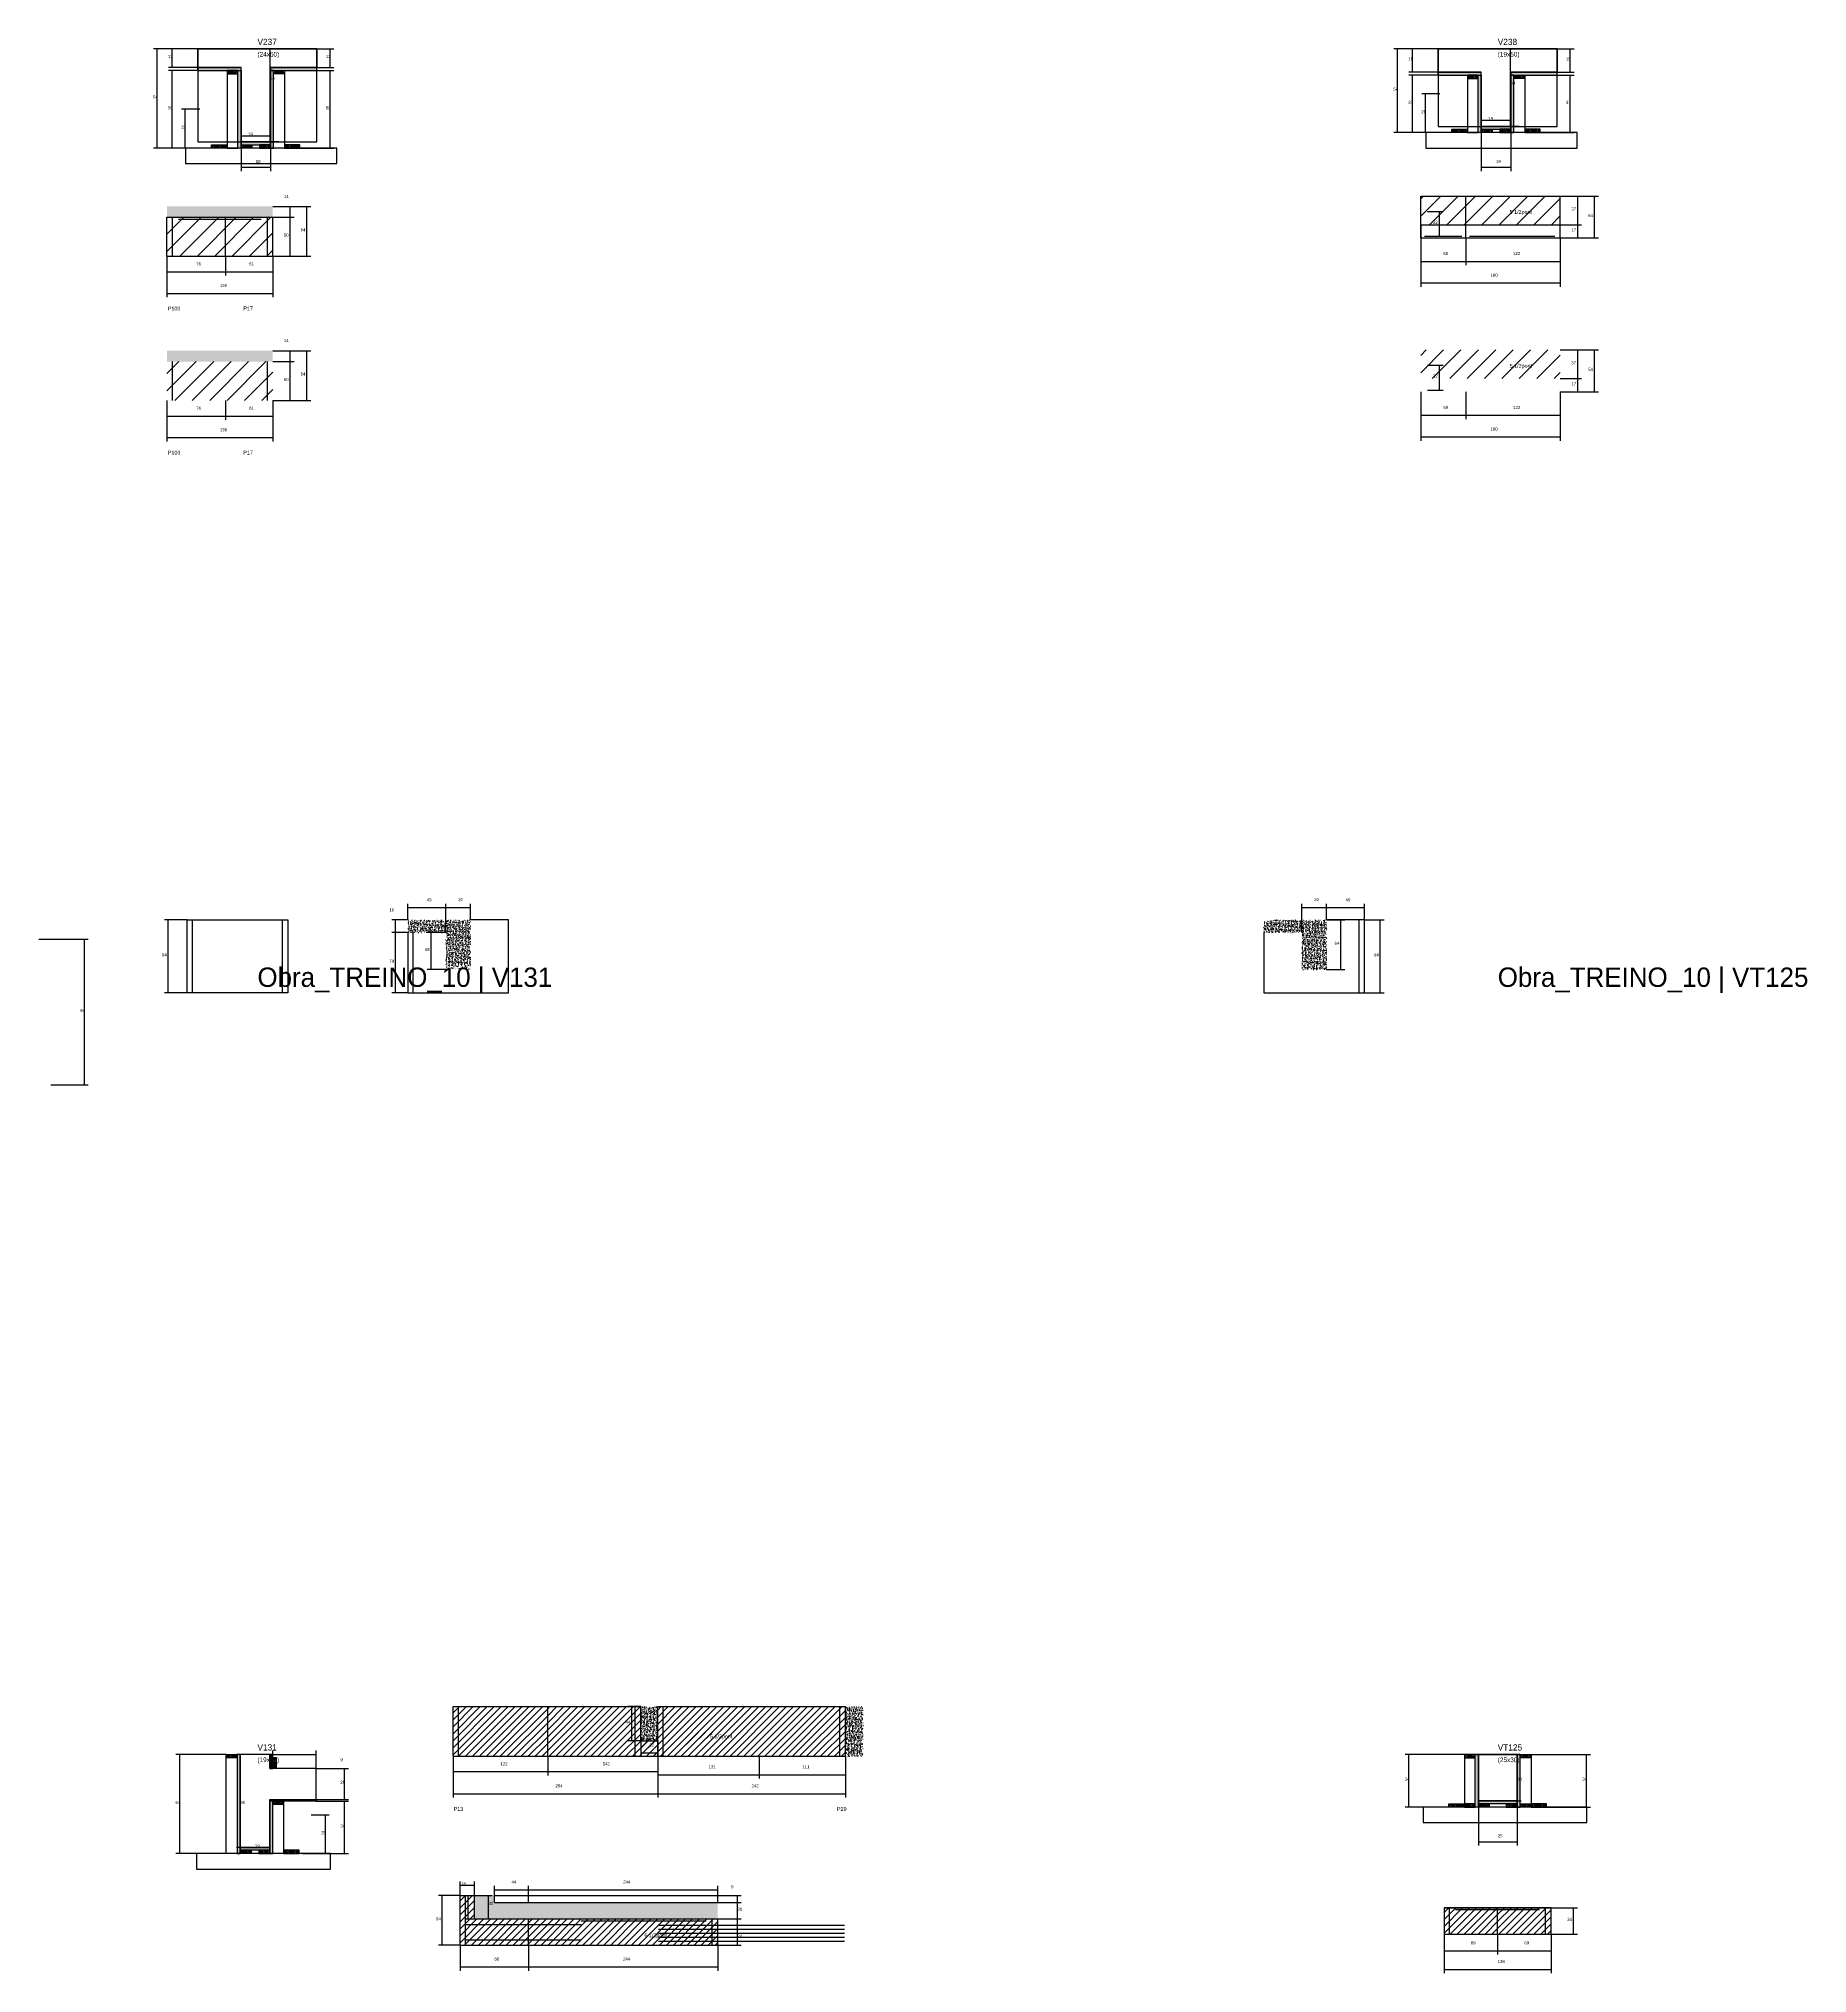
# Model space of a CAD drawing. Header units: metres. Extents: x -2848 to 22762, y -45195 to 1016.
# Drawn here: x 9318 to 11599, y -20082 to -17587 of the extents above; entities that cross this region are included whole.
import ezdxf

# ---------------------------------------------------------------- set-up
doc = ezdxf.new("R2010")
doc.units = ezdxf.units.M
for name, color, linetype in [('CONCRETO', 251, 'Continuous'), ('COTA', 4, 'Continuous'), ('Cota Seção (2x)', 4, 'Continuous'), ('Hachura', 253, 'Continuous'), ('LABEL_ID', 3, 'Continuous'), ('Madeira', 126, 'Continuous'), ('NOMENCLATURA', 7, 'Continuous'), ('Painéis', 200, 'Continuous'), ('REAPROVEITAMENTO', 251, 'Continuous'), ('SARR_2.2x7', 40, 'Continuous'), ('Texto Seção', 7, 'Continuous')]:
    doc.layers.add(name, color=color, linetype=linetype)

msp = doc.modelspace()

# ---------------------------------------------------------------- hatches: boundary and pattern name
at = {"layer": 'COTA'}
h = msp.add_hatch(dxfattribs=at)
h.set_pattern_fill('AR-CONC', scale=0.03)
h.paths.add_polyline_path([(9619.8, -17803.3), (9483.3, -17803.3), (9483.3, -17803.3), (9483.3, -17817.3), (9483.3, -17817.3), (9619.8, -17817.3), (9619.8, -17817.3), (9619.8, -17803.3)])
h = msp.add_hatch(dxfattribs=at)
h.set_pattern_fill('AR-CONC', scale=0.03)
h.paths.add_polyline_path([(9619.8, -17989.4), (9483.3, -17989.4), (9483.3, -17989.4), (9483.3, -18003.4), (9483.3, -18003.4), (9619.8, -18003.4), (9619.8, -18003.4), (9619.8, -17989.4)])
h = msp.add_hatch(dxfattribs=at)
h.set_pattern_fill('AR-CONC', scale=0.03)
h.paths.add_polyline_path([(9843, -18739.7), (9794, -18739.7), (9794, -18723.7), (9875, -18723.7), (9875, -18787.7), (9843, -18787.7)])
h = msp.add_hatch(dxfattribs=at)
h.set_pattern_fill('AR-CONC', scale=0.03)
h.paths.add_polyline_path([(10947.3, -18739.7), (10898.3, -18739.7), (10898.3, -18723.7), (10979.3, -18723.7), (10979.3, -18787.7), (10947.3, -18787.7)])
h = msp.add_hatch(dxfattribs=at)
h.set_pattern_fill('AR-CONC', scale=0.03)
h.paths.add_polyline_path([(10094.4, -19782.4), (10116.4, -19782.4), (10116.4, -19782.4), (10116.4, -19738.4), (10116.4, -19738.4), (10094.4, -19738.4), (10094.4, -19738.4), (10094.4, -19782.4)])
h = msp.add_hatch(dxfattribs=at)
h.set_pattern_fill('AR-CONC', scale=0.03)
h.paths.add_polyline_path([(10358.4, -19802.4), (10381.4, -19802.4), (10381.4, -19738.4), (10358.4, -19738.4)])
h = msp.add_hatch(dxfattribs=at)
h.set_pattern_fill('AR-CONC', scale=0.03)
h.paths.add_polyline_path([(10193.8, -20012.3), (10193.8, -19991.1), (10193.8, -19991.1), (9905.8, -19991.1), (9905.8, -19991.1), (9905.8, -19982.1), (9905.8, -19982.1), (9878.8, -19982.1), (9878.8, -19982.1), (9878.8, -20012.3), (9878.8, -20012.3), (9905.8, -20012.3), (9905.8, -20012.3), (10193.8, -20012.3)])
at = {"layer": 'Hachura'}
h = msp.add_hatch(color=8, dxfattribs=at)
h.dxf.hatch_style = 1
h.paths.add_polyline_path([(9578.8, -17628), (9578.8, -17624), (9578.8, -17624), (9523.2, -17624), (9523.2, -17624), (9523.2, -17628), (9523.2, -17628), (9578.8, -17628)])
h = msp.add_hatch(dxfattribs=at)
h.set_pattern_fill('ANSI31', scale=0.5)
h.paths.add_polyline_path([(9574.8, -17632.4), (9574.8, -17628), (9574.8, -17628), (9560.8, -17628), (9560.8, -17628), (9560.8, -17632.4), (9560.8, -17632.4), (9574.8, -17632.4)])
h = msp.add_hatch(color=8, dxfattribs=at)
h.dxf.hatch_style = 1
h.paths.add_polyline_path([(9574.8, -17628), (9578.8, -17628), (9578.8, -17628), (9578.8, -17728), (9578.8, -17728), (9574.8, -17728), (9574.8, -17728), (9574.8, -17628)])
h = msp.add_hatch(color=8, dxfattribs=at)
h.dxf.hatch_style = 1
h.paths.add_polyline_path([(9676.8, -17628), (9676.8, -17624), (9676.8, -17624), (9616.8, -17624), (9616.8, -17624), (9616.8, -17628), (9616.8, -17628), (9676.8, -17628)])
h = msp.add_hatch(color=8, dxfattribs=at)
h.dxf.hatch_style = 1
h.paths.add_polyline_path([(9620.8, -17628), (9616.8, -17628), (9616.8, -17628), (9616.8, -17728), (9616.8, -17728), (9620.8, -17728), (9620.8, -17728), (9620.8, -17628)])
h = msp.add_hatch(dxfattribs=at)
h.set_pattern_fill('ANSI31', scale=0.5)
h.paths.add_polyline_path([(9620.8, -17632.4), (9620.8, -17628), (9620.8, -17628), (9634.8, -17628), (9634.8, -17628), (9634.8, -17632.4), (9634.8, -17632.4), (9620.8, -17632.4)])
h = msp.add_hatch(color=8, dxfattribs=at)
h.dxf.hatch_style = 1
h.paths.add_polyline_path([(11178.8, -17634), (11178.8, -17630), (11178.8, -17630), (11123.2, -17630), (11123.2, -17630), (11123.2, -17634), (11123.2, -17634), (11178.8, -17634)])
h = msp.add_hatch(dxfattribs=at)
h.set_pattern_fill('ANSI31', scale=0.5)
h.paths.add_polyline_path([(11174.8, -17638.4), (11174.8, -17634), (11174.8, -17634), (11160.8, -17634), (11160.8, -17634), (11160.8, -17638.4), (11160.8, -17638.4), (11174.8, -17638.4)])
h = msp.add_hatch(color=8, dxfattribs=at)
h.dxf.hatch_style = 1
h.paths.add_polyline_path([(11174.8, -17634), (11178.8, -17634), (11178.8, -17634), (11178.8, -17708), (11178.8, -17708), (11174.8, -17708), (11174.8, -17708), (11174.8, -17634)])
h = msp.add_hatch(color=8, dxfattribs=at)
h.dxf.hatch_style = 1
h.paths.add_polyline_path([(11276.8, -17634), (11276.8, -17630), (11276.8, -17630), (11216.8, -17630), (11216.8, -17630), (11216.8, -17634), (11216.8, -17634), (11276.8, -17634)])
h = msp.add_hatch(color=8, dxfattribs=at)
h.dxf.hatch_style = 1
h.paths.add_polyline_path([(11220.8, -17634), (11216.8, -17634), (11216.8, -17634), (11216.8, -17708), (11216.8, -17708), (11220.8, -17708), (11220.8, -17708), (11220.8, -17634)])
h = msp.add_hatch(dxfattribs=at)
h.set_pattern_fill('ANSI31', scale=0.5)
h.paths.add_polyline_path([(11220.8, -17638.4), (11220.8, -17634), (11220.8, -17634), (11234.8, -17634), (11234.8, -17634), (11234.8, -17638.4), (11234.8, -17638.4), (11220.8, -17638.4)])
h = msp.add_hatch(dxfattribs=at)
h.set_pattern_fill('ANSI31', scale=0.5)
h.paths.add_polyline_path([(11140.8, -17708), (11140.8, -17703.6), (11140.8, -17703.6), (11160.8, -17703.6), (11160.8, -17703.6), (11160.8, -17708), (11160.8, -17708), (11140.8, -17708)])
h = msp.add_hatch(color=8, dxfattribs=at)
h.dxf.hatch_style = 1
h.paths.add_polyline_path([(11216.8, -17703.6), (11216.8, -17700), (11216.8, -17700), (11178.8, -17700), (11178.8, -17700), (11178.8, -17703.6), (11178.8, -17703.6), (11216.8, -17703.6)])
h = msp.add_hatch(dxfattribs=at)
h.set_pattern_fill('ANSI31', scale=0.5)
h.paths.add_polyline_path([(11178.8, -17708), (11178.8, -17703.6), (11178.8, -17703.6), (11192.8, -17703.6), (11192.8, -17703.6), (11192.8, -17708), (11192.8, -17708), (11178.8, -17708)])
h = msp.add_hatch(dxfattribs=at)
h.set_pattern_fill('ANSI31', scale=0.5)
h.paths.add_polyline_path([(11216.8, -17708), (11216.8, -17703.6), (11216.8, -17703.6), (11202.8, -17703.6), (11202.8, -17703.6), (11202.8, -17708), (11202.8, -17708), (11216.8, -17708)])
h = msp.add_hatch(dxfattribs=at)
h.set_pattern_fill('ANSI31', scale=0.5)
h.paths.add_polyline_path([(11254.8, -17708), (11254.8, -17703.6), (11254.8, -17703.6), (11234.8, -17703.6), (11234.8, -17703.6), (11234.8, -17708), (11234.8, -17708), (11254.8, -17708)])
h = msp.add_hatch(dxfattribs=at)
h.set_pattern_fill('ANSI31', scale=0.5)
h.paths.add_polyline_path([(9540.8, -17728), (9540.8, -17723.6), (9540.8, -17723.6), (9560.8, -17723.6), (9560.8, -17723.6), (9560.8, -17728), (9560.8, -17728), (9540.8, -17728)])
h = msp.add_hatch(color=8, dxfattribs=at)
h.dxf.hatch_style = 1
h.paths.add_polyline_path([(9616.8, -17723.6), (9616.8, -17720), (9616.8, -17720), (9578.8, -17720), (9578.8, -17720), (9578.8, -17723.6), (9578.8, -17723.6), (9616.8, -17723.6)])
h = msp.add_hatch(dxfattribs=at)
h.set_pattern_fill('ANSI31', scale=0.5)
h.paths.add_polyline_path([(9578.8, -17728), (9578.8, -17723.6), (9578.8, -17723.6), (9592.8, -17723.6), (9592.8, -17723.6), (9592.8, -17728), (9592.8, -17728), (9578.8, -17728)])
h = msp.add_hatch(dxfattribs=at)
h.set_pattern_fill('ANSI31', scale=0.5)
h.paths.add_polyline_path([(9616.8, -17728), (9616.8, -17723.6), (9616.8, -17723.6), (9602.8, -17723.6), (9602.8, -17723.6), (9602.8, -17728), (9602.8, -17728), (9616.8, -17728)])
h = msp.add_hatch(dxfattribs=at)
h.set_pattern_fill('ANSI31', scale=0.5)
h.paths.add_polyline_path([(9654.8, -17728), (9654.8, -17723.6), (9654.8, -17723.6), (9634.8, -17723.6), (9634.8, -17723.6), (9634.8, -17728), (9634.8, -17728), (9654.8, -17728)])
h = msp.add_hatch(dxfattribs=at)
h.set_pattern_fill('ANSI31', scale=2)
h.paths.add_polyline_path([(9852.4, -19738.4), (9852.4, -19802.4), (9974.4, -19802.4), (9974.4, -19738.4)])
h = msp.add_hatch(dxfattribs=at)
h.set_pattern_fill('ANSI31', scale=2)
h.paths.add_polyline_path([(10116.4, -19802.4), (10116.4, -19782.4), (10094.4, -19782.4), (10094.4, -19738.4), (9974.4, -19738.4), (9974.4, -19802.4)])
h = msp.add_hatch(dxfattribs=at)
h.set_pattern_fill('ANSI31', scale=2)
h.paths.add_polyline_path([(10358.4, -19802.4), (10358.4, -19738.4), (10116.4, -19738.4), (10116.4, -19802.4)])
h = msp.add_hatch(dxfattribs=at)
h.set_pattern_fill('ANSI31', scale=2)
h.paths.add_polyline_path([(10084.5, -19771.2), (10084.5, -19749), (10084.5, -19749), (10064, -19749), (10064, -19749), (10064, -19771.2), (10064, -19771.2), (10084.5, -19771.2)])
h = msp.add_hatch(dxfattribs=at)
h.set_pattern_fill('ANSI31', scale=2)
h.paths.add_polyline_path([(10095.2, -19800.1), (10116.2, -19800.1), (10116.2, -19800.1), (10116.2, -19779.5), (10116.2, -19779.5), (10095.2, -19779.5), (10095.2, -19779.5), (10095.2, -19800.1)])
h = msp.add_hatch(dxfattribs=at)
h.set_pattern_fill('ANSI31', scale=2)
h.paths.add_polyline_path([(10147.4, -19787.3), (10215, -19787.3), (10215, -19787.3), (10220.5, -19771.3), (10220.5, -19771.3), (10152.9, -19771.3), (10152.9, -19771.3), (10147.4, -19787.3)])
h = msp.add_hatch(dxfattribs=at)
h.set_pattern_fill('ANSI31', scale=0.5)
h.paths.add_polyline_path([(9559.8, -19804.4), (9559.8, -19800), (9559.8, -19800), (9573.8, -19800), (9573.8, -19800), (9573.8, -19804.4), (9573.8, -19804.4), (9559.8, -19804.4)])
h = msp.add_hatch(color=8, dxfattribs=at)
h.dxf.hatch_style = 1
h.paths.add_polyline_path([(9577.8, -19800), (9573.8, -19800), (9573.8, -19800), (9573.8, -19928), (9573.8, -19928), (9577.8, -19928), (9577.8, -19928), (9577.8, -19800)])
h = msp.add_hatch(color=8, dxfattribs=at)
h.dxf.hatch_style = 1
h.paths.add_polyline_path([(9619.8, -19800), (9615.8, -19800), (9615.8, -19800), (9615.8, -19818), (9615.8, -19818), (9619.8, -19818), (9619.8, -19818), (9619.8, -19800)])
h = msp.add_hatch(dxfattribs=at)
h.set_pattern_fill('ANSI31', scale=0.5)
h.paths.add_polyline_path([(9619.8, -19804), (9624.2, -19804), (9624.2, -19804), (9624.2, -19818), (9624.2, -19818), (9619.8, -19818), (9619.8, -19818), (9619.8, -19804)])
h = msp.add_hatch(dxfattribs=at)
h.set_pattern_fill('ANSI31', scale=0.5)
h.paths.add_polyline_path([(11171, -19804.4), (11171, -19800), (11171, -19800), (11157, -19800), (11157, -19800), (11157, -19804.4), (11157, -19804.4), (11171, -19804.4)])
h = msp.add_hatch(color=8, dxfattribs=at)
h.dxf.hatch_style = 1
h.paths.add_polyline_path([(11171, -19800), (11175, -19800), (11175, -19800), (11175, -19868), (11175, -19868), (11171, -19868), (11171, -19868), (11171, -19800)])
h = msp.add_hatch(color=8, dxfattribs=at)
h.dxf.hatch_style = 1
h.paths.add_polyline_path([(11229, -19800), (11225, -19800), (11225, -19800), (11225, -19868), (11225, -19868), (11229, -19868), (11229, -19868), (11229, -19800)])
h = msp.add_hatch(dxfattribs=at)
h.set_pattern_fill('ANSI31', scale=0.5)
h.paths.add_polyline_path([(11229, -19804.4), (11229, -19800), (11229, -19800), (11243, -19800), (11243, -19800), (11243, -19804.4), (11243, -19804.4), (11229, -19804.4)])
h = msp.add_hatch(color=8, dxfattribs=at)
h.dxf.hatch_style = 1
h.paths.add_polyline_path([(9615.8, -19860.4), (9615.8, -19858), (9615.8, -19858), (9675.8, -19858), (9675.8, -19858), (9675.8, -19860.4), (9675.8, -19860.4), (9615.8, -19860.4)])
h = msp.add_hatch(color=8, dxfattribs=at)
h.dxf.hatch_style = 1
h.paths.add_polyline_path([(9619.8, -19860.4), (9615.8, -19860.4), (9615.8, -19860.4), (9615.8, -19928), (9615.8, -19928), (9619.8, -19928), (9619.8, -19928), (9619.8, -19860.4)])
h = msp.add_hatch(dxfattribs=at)
h.set_pattern_fill('ANSI31', scale=0.5)
h.paths.add_polyline_path([(9619.8, -19864.8), (9619.8, -19860.4), (9619.8, -19860.4), (9633.8, -19860.4), (9633.8, -19860.4), (9633.8, -19864.8), (9633.8, -19864.8), (9619.8, -19864.8)])
h = msp.add_hatch(dxfattribs=at)
h.set_pattern_fill('ANSI31', scale=0.5)
h.paths.add_polyline_path([(11137, -19868), (11137, -19863.6), (11137, -19863.6), (11157, -19863.6), (11157, -19863.6), (11157, -19868), (11157, -19868), (11137, -19868)])
h = msp.add_hatch(dxfattribs=at)
h.set_pattern_fill('ANSI31', scale=0.5)
h.paths.add_polyline_path([(11171, -19868), (11171, -19863.6), (11171, -19863.6), (11157, -19863.6), (11157, -19863.6), (11157, -19868), (11157, -19868), (11171, -19868)])
h = msp.add_hatch(color=8, dxfattribs=at)
h.dxf.hatch_style = 1
h.paths.add_polyline_path([(11175, -19863.6), (11175, -19860), (11175, -19860), (11225, -19860), (11225, -19860), (11225, -19863.6), (11225, -19863.6), (11175, -19863.6)])
h = msp.add_hatch(dxfattribs=at)
h.set_pattern_fill('ANSI31', scale=0.5)
h.paths.add_polyline_path([(11175, -19868), (11175, -19863.6), (11175, -19863.6), (11189, -19863.6), (11189, -19863.6), (11189, -19868), (11189, -19868), (11175, -19868)])
h = msp.add_hatch(dxfattribs=at)
h.set_pattern_fill('ANSI31', scale=0.5)
h.paths.add_polyline_path([(11225, -19868), (11225, -19863.6), (11225, -19863.6), (11211, -19863.6), (11211, -19863.6), (11211, -19868), (11211, -19868), (11225, -19868)])
h = msp.add_hatch(dxfattribs=at)
h.set_pattern_fill('ANSI31', scale=0.5)
h.paths.add_polyline_path([(11229, -19868), (11229, -19863.6), (11229, -19863.6), (11243, -19863.6), (11243, -19863.6), (11243, -19868), (11243, -19868), (11229, -19868)])
h = msp.add_hatch(dxfattribs=at)
h.set_pattern_fill('ANSI31', scale=0.5)
h.paths.add_polyline_path([(11263, -19868), (11263, -19863.6), (11263, -19863.6), (11243, -19863.6), (11243, -19863.6), (11243, -19868), (11243, -19868), (11263, -19868)])
h = msp.add_hatch(color=8, dxfattribs=at)
h.dxf.hatch_style = 1
h.paths.add_polyline_path([(9577.8, -19923.6), (9577.8, -19920), (9577.8, -19920), (9615.8, -19920), (9615.8, -19920), (9615.8, -19923.6), (9615.8, -19923.6), (9577.8, -19923.6)])
h = msp.add_hatch(dxfattribs=at)
h.set_pattern_fill('ANSI31', scale=0.5)
h.paths.add_polyline_path([(9577.8, -19928), (9577.8, -19923.6), (9577.8, -19923.6), (9591.8, -19923.6), (9591.8, -19923.6), (9591.8, -19928), (9591.8, -19928), (9577.8, -19928)])
h = msp.add_hatch(dxfattribs=at)
h.set_pattern_fill('ANSI31', scale=0.5)
h.paths.add_polyline_path([(9615.8, -19928), (9615.8, -19923.6), (9615.8, -19923.6), (9601.8, -19923.6), (9601.8, -19923.6), (9601.8, -19928), (9601.8, -19928), (9615.8, -19928)])
h = msp.add_hatch(dxfattribs=at)
h.set_pattern_fill('ANSI31', scale=0.5)
h.paths.add_polyline_path([(9653.8, -19928), (9653.8, -19923.6), (9653.8, -19923.6), (9633.8, -19923.6), (9633.8, -19923.6), (9633.8, -19928), (9633.8, -19928), (9653.8, -19928)])
h = msp.add_hatch(dxfattribs=at)
h.set_pattern_fill('ANSI31', scale=2)
h.paths.add_polyline_path([(9905.8, -20012.3), (9879.8, -20012.3), (9879.8, -19982.1), (9861.3, -19982.1), (9861.3, -20046.1), (9879.8, -20046.1), (9905.8, -20046.1), (9949.8, -20046.1), (9949.8, -20012.3)])
h = msp.add_hatch(dxfattribs=at)
h.set_pattern_fill('ANSI31', scale=2)
h.paths.add_polyline_path([(10017.8, -20046.1), (10017.8, -20012.3), (9949.8, -20012.3), (9949.8, -20046.1)])
h = msp.add_hatch(dxfattribs=at)
h.set_pattern_fill('ANSI31', scale=2)
h.paths.add_polyline_path([(10178.8, -20046.1), (10178.8, -20012.3), (10017.8, -20012.3), (10017.8, -20046.1)])
h = msp.add_hatch(dxfattribs=at)
h.set_pattern_fill('ANSI31', scale=2)
h.paths.add_polyline_path([(10193.8, -20012.3), (10178.8, -20012.3), (10178.8, -20046.1), (10193.8, -20046.1)])
h = msp.add_hatch(dxfattribs=at)
h.set_pattern_fill('ANSI31', scale=2)
h.paths.add_polyline_path([(11199.8, -20031.8), (11199.8, -19997.8), (11130.7, -19997.8), (11130.7, -20031.8)])
h = msp.add_hatch(dxfattribs=at)
h.set_pattern_fill('ANSI31', scale=2)
h.paths.add_polyline_path([(11268.8, -20031.8), (11268.8, -19997.8), (11199.8, -19997.8), (11199.8, -20031.8)])
at = {"layer": 'REAPROVEITAMENTO'}
h = msp.add_hatch(dxfattribs=at)
h.set_pattern_fill('ANSI31', scale=5)
h.paths.add_polyline_path([(11100.7, -17826.9), (11280.7, -17826.9), (11280.7, -17826.9), (11280.7, -17789.9), (11280.7, -17789.9), (11100.7, -17789.9), (11100.7, -17789.9), (11100.7, -17826.9)])
h = msp.add_hatch(dxfattribs=at)
h.set_pattern_fill('ANSI31', scale=5)
h.paths.add_polyline_path([(9483.3, -17867.3), (9619.8, -17867.3), (9619.8, -17867.3), (9619.8, -17817.3), (9619.8, -17817.3), (9483.3, -17817.3), (9483.3, -17817.3), (9483.3, -17867.3)])
h = msp.add_hatch(dxfattribs=at)
h.set_pattern_fill('ANSI31', scale=5)
h.paths.add_polyline_path([(11100.7, -18025.4), (11280.7, -18025.4), (11280.7, -18025.4), (11280.7, -17988.4), (11280.7, -17988.4), (11100.7, -17988.4), (11100.7, -17988.4), (11100.7, -18025.4)])
h = msp.add_hatch(dxfattribs=at)
h.set_pattern_fill('ANSI31', scale=5)
h.paths.add_polyline_path([(9483.3, -18053.4), (9619.8, -18053.4), (9619.8, -18053.4), (9619.8, -18003.4), (9619.8, -18003.4), (9483.3, -18003.4), (9483.3, -18003.4), (9483.3, -18053.4)])

# ---------------------------------------------------------------- linework, layer by layer
at = {"layer": 'CONCRETO'}
for points in [[(9523.2, -17624), (9523.2, -17600), (9676.8, -17600), (9676.8, -17624), (9616.8, -17624), (9616.8, -17720), (9578.8, -17720), (9578.8, -17624)], [(9523.2, -17720), (9676.8, -17720), (9676.8, -17600), (9523.2, -17600)], [(11123.2, -17630), (11123.2, -17600), (11276.8, -17600), (11276.8, -17630), (11216.8, -17630), (11216.8, -17700), (11178.8, -17700), (11178.8, -17630)], [(11123.2, -17700), (11276.8, -17700), (11276.8, -17600), (11123.2, -17600)], [(9615.8, -19858), (9675.8, -19858), (9675.8, -19818), (9615.8, -19818), (9615.8, -19800), (9577.8, -19800), (9577.8, -19923.6), (9577.8, -19923.6), (9577.8, -19920), (9615.8, -19920)], [(11175, -19800), (11175, -19800), (11175, -19800), (11175, -19800), (11225, -19800), (11225, -19800), (11225, -19800), (11225, -19860), (11175, -19860), (11175, -19800)], [(11175, -19860), (11225, -19860), (11225, -19800), (11175, -19800)]]:
    msp.add_lwpolyline(points, close=True, dxfattribs=at)
at = {"layer": 'COTA'}
for p, q in [((9523.2, -17600), (9465.8, -17600)), ((9470.8, -17728), (9470.8, -17600)), ((9523.2, -17600), (9485.1, -17600)), ((9490.1, -17624), (9490.1, -17600)), ((9676.8, -17600), (9698.7, -17600)), ((9693.7, -17624), (9693.7, -17600)), ((11123.2, -17600), (11065.8, -17600)), ((11070.8, -17708), (11070.8, -17600)), ((11123.2, -17600), (11085.1, -17600)), ((11090.1, -17630), (11090.1, -17600)), ((11276.8, -17600), (11298.6, -17600)), ((11293.6, -17630), (11293.6, -17600)), ((9523.2, -17624), (9485.1, -17624)), ((9523.2, -17628), (9485.1, -17628)), ((9490.1, -17728), (9490.1, -17628)), ((9676.8, -17624), (9698.7, -17624)), ((9676.8, -17628), (9698.7, -17628)), ((9693.7, -17728), (9693.7, -17628)), ((11123.2, -17630), (11085.1, -17630)), ((11123.2, -17634), (11085.1, -17634)), ((11090.1, -17708), (11090.1, -17634)), ((11276.8, -17630), (11298.6, -17630)), ((11276.8, -17634), (11298.6, -17634)), ((11293.6, -17708), (11293.6, -17634)), ((11125.5, -17658), (11101.9, -17658)), ((11106.9, -17708), (11106.9, -17658)), ((9525.5, -17678), (9501.9, -17678)), ((9506.9, -17728), (9506.9, -17678)), ((11145.2, -17708), (11065.8, -17708)), ((11145.2, -17708), (11085.1, -17708)), ((11125.5, -17708), (11101.9, -17708)), ((11178.8, -17708), (11178.8, -17757.7)), ((11216.8, -17708), (11216.8, -17757.7)), ((11250.4, -17708), (11298.6, -17708)), ((9545.2, -17728), (9465.8, -17728)), ((9545.2, -17728), (9485.1, -17728)), ((9525.5, -17728), (9501.9, -17728)), ((9578.8, -17728), (9578.8, -17757.7)), ((9616.8, -17728), (9616.8, -17757.7)), ((9650.4, -17728), (9698.7, -17728)), ((9578.8, -17752.7), (9616.8, -17752.7)), ((11178.8, -17752.7), (11216.8, -17752.7)), ((11280.7, -17789.9), (11329.8, -17789.9)), ((11280.7, -17789.9), (11308.2, -17789.9)), ((11303.2, -17826.9), (11303.2, -17789.9)), ((11324.8, -17843.9), (11324.8, -17789.9)), ((9619.8, -17803.3), (9668.8, -17803.3)), ((9619.8, -17803.3), (9647.2, -17803.3)), ((9619.8, -17817.3), (9647.2, -17817.3)), ((9619.8, -17817.3), (9647.2, -17817.3)), ((9642.2, -17817.3), (9642.2, -17803.3)), ((9642.2, -17867.3), (9642.2, -17817.3)), ((9663.8, -17867.3), (9663.8, -17803.3)), ((11100.7, -17826.9), (11100.7, -17907)), ((11280.7, -17826.9), (11308.2, -17826.9)), ((9483.3, -17867.3), (9483.3, -17892.5)), ((9483.3, -17867.3), (9483.3, -17920.4)), ((9558.8, -17867.3), (9558.8, -17892.5)), ((9558.8, -17867.3), (9558.8, -17892.5)), ((9619.8, -17867.3), (9619.8, -17892.5)), ((9619.8, -17867.3), (9619.8, -17920.4)), ((9619.8, -17867.3), (9668.8, -17867.3)), ((9619.8, -17867.3), (9647.2, -17867.3)), ((11100.7, -17843.9), (11100.7, -17879.1)), ((11158.7, -17843.9), (11158.7, -17879.1)), ((11158.7, -17843.9), (11158.7, -17879.1)), ((11280.7, -17843.9), (11280.7, -17879.1)), ((11280.7, -17843.9), (11280.7, -17907)), ((11280.7, -17843.9), (11329.8, -17843.9)), ((9483.3, -17887.5), (9558.8, -17887.5)), ((9558.8, -17887.5), (9619.8, -17887.5)), ((11100.7, -17874.1), (11158.7, -17874.1)), ((11158.7, -17874.1), (11280.7, -17874.1)), ((9483.3, -17915.4), (9619.8, -17915.4)), ((11100.7, -17902), (11280.7, -17902)), ((9619.8, -17989.4), (9668.8, -17989.4)), ((9619.8, -17989.4), (9647.2, -17989.4)), ((9642.2, -18003.4), (9642.2, -17989.4)), ((9663.8, -18053.4), (9663.8, -17989.4)), ((11280.7, -17988.4), (11329.8, -17988.4)), ((11280.7, -17988.4), (11308.2, -17988.4)), ((11303.2, -18025.4), (11303.2, -17988.4)), ((11324.8, -18042.4), (11324.8, -17988.4)), ((9619.8, -18003.4), (9647.2, -18003.4)), ((9619.8, -18003.4), (9647.2, -18003.4)), ((9642.2, -18053.4), (9642.2, -18003.4)), ((11100.7, -18042.4), (11100.7, -18077.7)), ((11100.7, -18042.4), (11100.7, -18105.5)), ((11158.7, -18042.4), (11158.7, -18077.7)), ((11158.7, -18042.4), (11158.7, -18077.7)), ((11280.7, -18025.4), (11308.2, -18025.4)), ((11280.7, -18042.4), (11280.7, -18077.7)), ((11280.7, -18042.4), (11280.7, -18105.5)), ((11280.7, -18042.4), (11329.8, -18042.4)), ((9483.3, -18053.4), (9483.3, -18078.6)), ((9483.3, -18053.4), (9483.3, -18106.5)), ((9558.8, -18053.4), (9558.8, -18078.6)), ((9558.8, -18053.4), (9558.8, -18078.6)), ((9619.8, -18053.4), (9619.8, -18078.6)), ((9619.8, -18053.4), (9619.8, -18106.5)), ((9619.8, -18053.4), (9668.8, -18053.4)), ((9619.8, -18053.4), (9647.2, -18053.4)), ((9483.3, -18073.6), (9558.8, -18073.6)), ((9558.8, -18073.6), (9619.8, -18073.6)), ((11100.7, -18072.7), (11158.7, -18072.7)), ((11158.7, -18072.7), (11280.7, -18072.7)), ((9483.3, -18101.5), (9619.8, -18101.5)), ((11100.7, -18100.5), (11280.7, -18100.5)), ((9794, -18723.7), (9794, -18702.7)), ((9794, -18707.7), (9843, -18707.7)), ((9843, -18739.7), (9843, -18702.7)), ((9843, -18739.7), (9843, -18702.7)), ((9843, -18707.7), (9875, -18707.7)), ((9875, -18723.7), (9875, -18702.7)), ((10947.3, -18739.7), (10947.3, -18702.7)), ((10947.3, -18707.7), (10979.3, -18707.7)), ((10979.3, -18723.7), (10979.3, -18702.7)), ((10979.3, -18723.7), (10979.3, -18702.7)), ((10979.3, -18707.7), (11028.3, -18707.7)), ((11028.3, -18723.7), (11028.3, -18702.7)), ((9509.2, -18723.7), (9479.9, -18723.7)), ((9484.9, -18817.7), (9484.9, -18723.7)), ((9794, -18723.7), (9773.3, -18723.7)), ((9794, -18739.7), (9773.3, -18739.7)), ((9794, -18739.7), (9773.3, -18739.7)), ((9778.3, -18739.7), (9778.3, -18723.7)), ((9778.3, -18817.7), (9778.3, -18739.7)), ((9843, -18739.7), (9818.9, -18739.7)), ((9823.9, -18787.7), (9823.9, -18739.7)), ((10979.3, -18723.7), (11002.6, -18723.7)), ((10997.6, -18787.7), (10997.6, -18723.7)), ((11028.3, -18723.7), (11053.4, -18723.7)), ((11048.4, -18817.7), (11048.4, -18723.7)), ((9317.8, -18748.5), (9381.7, -18748.5)), ((9376.7, -18936.5), (9376.7, -18748.5)), ((9843, -18787.7), (9818.9, -18787.7)), ((10979.3, -18787.7), (11002.6, -18787.7)), ((9509.2, -18817.7), (9479.9, -18817.7)), ((9794, -18817.7), (9773.3, -18817.7)), ((11028.3, -18817.7), (11053.4, -18817.7)), ((9333.4, -18936.5), (9381.7, -18936.5)), ((10094.4, -19738.4), (10077.8, -19738.4)), ((10082.8, -19782.4), (10082.8, -19738.4)), ((10094.4, -19782.4), (10077.8, -19782.4)), ((10094.4, -19782.4), (10094.4, -19803.2)), ((10116.4, -19782.4), (10116.4, -19803.2)), ((9559.8, -19800), (9494.8, -19800)), ((9499.8, -19928), (9499.8, -19800)), ((9619.8, -19800), (9619.8, -19795)), ((9619.8, -19800), (9675.8, -19800)), ((9675.8, -19818), (9675.8, -19795)), ((9852.4, -19802.4), (9852.4, -19855.7)), ((9852.4, -19802.4), (9852.4, -19827.1)), ((9974.4, -19802.4), (9974.4, -19827.1)), ((9974.4, -19802.4), (9974.4, -19827.1)), ((10094.4, -19798.2), (10116.4, -19798.2)), ((10116.4, -19802.4), (10116.4, -19855.7)), ((10116.4, -19802.4), (10116.4, -19855.7)), ((10116.4, -19802.4), (10116.4, -19827.1)), ((10116.4, -19802.4), (10116.4, -19831.3)), ((10247.4, -19802.4), (10247.4, -19831.3)), ((10247.4, -19802.4), (10247.4, -19831.3)), ((10358.4, -19802.4), (10358.4, -19855.7)), ((10358.4, -19802.4), (10358.4, -19831.3)), ((11175, -19800), (11080.4, -19800)), ((11085.4, -19868), (11085.4, -19800)), ((11243, -19800), (11319.5, -19800)), ((11314.5, -19868), (11314.5, -19800)), ((9675.8, -19818), (9717.5, -19818)), ((9712.5, -19858), (9712.5, -19818)), ((9852.4, -19822.1), (9974.4, -19822.1)), ((9974.4, -19822.1), (10116.4, -19822.1)), ((10116.4, -19826.3), (10247.4, -19826.3)), ((10247.4, -19826.3), (10358.4, -19826.3)), ((9675.8, -19858), (9717.5, -19858)), ((9675.8, -19860.4), (9717.5, -19860.4)), ((9712.5, -19928), (9712.5, -19860.4)), ((9852.4, -19850.7), (10116.4, -19850.7)), ((10116.4, -19850.7), (10358.4, -19850.7)), ((11175, -19863.6), (11175, -19917.7)), ((11225, -19863.6), (11225, -19917.7)), ((9669.1, -19878), (9692.6, -19878)), ((9687.6, -19928), (9687.6, -19878)), ((11137, -19868), (11080.4, -19868)), ((11263, -19868), (11319.5, -19868)), ((11175, -19912.7), (11225, -19912.7)), ((9559.8, -19928), (9494.8, -19928)), ((9658.2, -19928), (9717.5, -19928)), ((9669.1, -19928), (9692.6, -19928)), ((9861.3, -19982.1), (9861.3, -19963.9)), ((9879.8, -19982.1), (9879.8, -19963.9)), ((9861.3, -19982.1), (9833.4, -19982.1)), ((9838.4, -20046.1), (9838.4, -19982.1)), ((9861.3, -19968.9), (9879.8, -19968.9)), ((9879.8, -19982.1), (9903, -19982.1)), ((9898, -20012.3), (9898, -19982.1)), ((9905.8, -19982.1), (9905.8, -19969.7)), ((9905.8, -19974.7), (9949.8, -19974.7)), ((9949.8, -19982.1), (9949.8, -19969.7)), ((9949.8, -19982.1), (9949.8, -19969.7)), ((9949.8, -19974.7), (10193.8, -19974.7)), ((10193.8, -19982.1), (10193.8, -19969.7)), ((10193.8, -19982.1), (10224.1, -19982.1)), ((10219.1, -19991.1), (10219.1, -19982.1)), ((9879.8, -20012.3), (9903, -20012.3)), ((10193.8, -19991.1), (10224.1, -19991.1)), ((10193.8, -19991.1), (10224.1, -19991.1)), ((10193.8, -20012.3), (10224.1, -20012.3)), ((10193.8, -20012.3), (10224.1, -20012.3)), ((10219.1, -20012.3), (10219.1, -19991.1)), ((10219.1, -20046.1), (10219.1, -20012.3)), ((11268.8, -19997.8), (11302.8, -19997.8)), ((11297.8, -20031.8), (11297.8, -19997.8)), ((11130.7, -20031.8), (11130.7, -20082.4)), ((11130.7, -20031.8), (11130.7, -20058.2)), ((11199.8, -20031.8), (11199.8, -20058.2)), ((11199.8, -20031.8), (11199.8, -20058.2)), ((11268.8, -20031.8), (11302.8, -20031.8)), ((11268.8, -20031.8), (11268.8, -20082.4)), ((11268.8, -20031.8), (11268.8, -20058.2)), ((9861.3, -20046.1), (9833.4, -20046.1)), ((9861.3, -20046.1), (9861.3, -20079)), ((9949.8, -20046.1), (9949.8, -20079)), ((9949.8, -20046.1), (9949.8, -20079)), ((10193.8, -20046.1), (10224.1, -20046.1)), ((10193.8, -20046.1), (10193.8, -20079)), ((11130.7, -20053.2), (11199.8, -20053.2)), ((11199.8, -20053.2), (11268.8, -20053.2)), ((9861.3, -20074), (9949.8, -20074)), ((9949.8, -20074), (10193.8, -20074)), ((11130.7, -20077.4), (11268.8, -20077.4))]:
    msp.add_line(p, q, dxfattribs=at)
at = {"layer": 'Cota Seção (2x)'}
for p, q in [((9627.8, -17600), (9611.3, -17600)), ((9616.3, -17720), (9616.3, -17600)), ((11227.8, -17600), (11211.3, -17600)), ((11216.3, -17700), (11216.3, -17600)), ((11178.8, -17708), (11178.8, -17687)), ((11178.8, -17692), (11216.8, -17692)), ((11216.8, -17708), (11216.8, -17687)), ((9578.8, -17728), (9578.8, -17707)), ((9578.8, -17712), (9616.8, -17712)), ((9616.8, -17728), (9616.8, -17707)), ((11227.8, -17700), (11211.3, -17700)), ((9627.8, -17720), (9611.3, -17720)), ((11109.2, -17809.7), (11129.7, -17809.7)), ((11124.7, -17841.7), (11124.7, -17809.7)), ((11109.2, -17841.7), (11129.7, -17841.7)), ((11280.7, -17826.9), (11308.2, -17826.9)), ((11303.2, -17843.9), (11303.2, -17826.9)), ((11280.7, -17843.9), (11308.2, -17843.9)), ((11109.2, -18008.2), (11129.7, -18008.2)), ((11124.7, -18040.2), (11124.7, -18008.2)), ((11109.2, -18040.2), (11129.7, -18040.2)), ((11280.7, -18025.4), (11308.2, -18025.4)), ((11280.7, -18042.4), (11308.2, -18042.4)), ((11303.2, -18042.4), (11303.2, -18025.4)), ((9615.8, -19800), (9572.8, -19800)), ((9577.8, -19920), (9577.8, -19800)), ((11225, -19860), (11225, -19800)), ((11225, -19800), (11230, -19800)), ((11225, -19860), (11230, -19860)), ((9615.8, -19920), (9572.8, -19920)), ((9577.8, -19928), (9577.8, -19915)), ((9577.8, -19920), (9615.8, -19920)), ((9615.8, -19928), (9615.8, -19915))]:
    msp.add_line(p, q, dxfattribs=at)
at = {"layer": 'Madeira'}
for points in [[(9574.8, -17632.4), (9574.8, -17628), (9560.8, -17628), (9560.8, -17632.4)], [(9574.8, -17628), (9560.8, -17628), (9560.8, -17728), (9574.8, -17728)], [(9620.8, -17632.4), (9620.8, -17628), (9634.8, -17628), (9634.8, -17632.4)], [(9620.8, -17628), (9634.8, -17628), (9634.8, -17728), (9620.8, -17728)], [(11174.8, -17638.4), (11174.8, -17634), (11160.8, -17634), (11160.8, -17638.4)], [(11174.8, -17634), (11160.8, -17634), (11160.8, -17708), (11174.8, -17708)], [(11220.8, -17638.4), (11220.8, -17634), (11234.8, -17634), (11234.8, -17638.4)], [(11220.8, -17634), (11234.8, -17634), (11234.8, -17708), (11220.8, -17708)], [(11107.3, -17728), (11302.5, -17728), (11302.5, -17708), (11107.3, -17708)], [(11140.8, -17708), (11140.8, -17703.6), (11160.8, -17703.6), (11160.8, -17708)], [(11178.8, -17708), (11178.8, -17703.6), (11192.8, -17703.6), (11192.8, -17708)], [(11216.8, -17708), (11216.8, -17703.6), (11202.8, -17703.6), (11202.8, -17708)], [(11254.8, -17708), (11254.8, -17703.6), (11234.8, -17703.6), (11234.8, -17708)], [(9507.3, -17748), (9702.5, -17748), (9702.5, -17728), (9507.3, -17728)], [(9540.8, -17728), (9540.8, -17723.6), (9560.8, -17723.6), (9560.8, -17728)], [(9578.8, -17728), (9578.8, -17723.6), (9592.8, -17723.6), (9592.8, -17728)], [(9616.8, -17728), (9616.8, -17723.6), (9602.8, -17723.6), (9602.8, -17728)], [(9654.8, -17728), (9654.8, -17723.6), (9634.8, -17723.6), (9634.8, -17728)], [(9559.8, -19804.4), (9559.8, -19800), (9573.8, -19800), (9573.8, -19804.4)], [(9559.8, -19800), (9573.8, -19800), (9573.8, -19928), (9559.8, -19928)], [(9619.8, -19804), (9624.2, -19804), (9624.2, -19818), (9619.8, -19818)], [(11171, -19804.4), (11171, -19800), (11157, -19800), (11157, -19804.4)], [(11171, -19800), (11157, -19800), (11157, -19868), (11171, -19868)], [(11229, -19804.4), (11229, -19800), (11243, -19800), (11243, -19804.4)], [(11229, -19800), (11243, -19800), (11243, -19868), (11229, -19868)], [(9619.8, -19864.8), (9619.8, -19860.4), (9633.8, -19860.4), (9633.8, -19864.8)], [(9619.8, -19860.4), (9633.8, -19860.4), (9633.8, -19928), (9619.8, -19928)], [(11137, -19868), (11137, -19863.6), (11157, -19863.6), (11157, -19868)], [(11171, -19868), (11171, -19863.6), (11157, -19863.6), (11157, -19868)], [(11175, -19868), (11175, -19863.6), (11189, -19863.6), (11189, -19868)], [(11225, -19868), (11225, -19863.6), (11211, -19863.6), (11211, -19868)], [(11229, -19868), (11229, -19863.6), (11243, -19863.6), (11243, -19868)], [(11263, -19868), (11263, -19863.6), (11243, -19863.6), (11243, -19868)], [(11103.6, -19888), (11315.1, -19888), (11315.1, -19868), (11103.6, -19868)], [(9521.4, -19948), (9694.4, -19948), (9694.4, -19928), (9521.4, -19928)], [(9577.8, -19928), (9577.8, -19923.6), (9591.8, -19923.6), (9591.8, -19928)], [(9615.8, -19928), (9615.8, -19923.6), (9601.8, -19923.6), (9601.8, -19928)], [(9653.8, -19928), (9653.8, -19923.6), (9633.8, -19923.6), (9633.8, -19928)]]:
    msp.add_lwpolyline(points, close=True, dxfattribs=at)
at = {"layer": 'Painéis'}
for p, q in [((9523.2, -17624), (9578.8, -17624)), ((9523.2, -17628), (9523.2, -17624)), ((9578.8, -17628), (9578.8, -17624)), ((9578.8, -17728), (9578.8, -17628)), ((9616.8, -17624), (9676.8, -17624)), ((9616.8, -17628), (9616.8, -17624)), ((9616.8, -17728), (9616.8, -17628)), ((9676.8, -17628), (9676.8, -17624)), ((11123.2, -17630), (11178.8, -17630)), ((11123.2, -17634), (11123.2, -17630)), ((11178.8, -17634), (11178.8, -17630)), ((11178.8, -17708), (11178.8, -17634)), ((11216.8, -17630), (11276.8, -17630)), ((11216.8, -17634), (11216.8, -17630)), ((11216.8, -17708), (11216.8, -17634)), ((11276.8, -17634), (11276.8, -17630)), ((11178.8, -17700), (11216.8, -17700)), ((11178.8, -17703.6), (11178.8, -17700)), ((11216.8, -17703.6), (11216.8, -17700)), ((9578.8, -17720), (9616.8, -17720)), ((9578.8, -17723.6), (9578.8, -17720)), ((9616.8, -17723.6), (9616.8, -17720)), ((11100.7, -17789.9), (11280.7, -17789.9)), ((11100.7, -17826.9), (11100.7, -17789.9)), ((11158.7, -17826.9), (11158.7, -17789.9)), ((11280.7, -17826.9), (11280.7, -17789.9)), ((9483.3, -17817.3), (9619.8, -17817.3)), ((9483.3, -17867.3), (9483.3, -17817.3)), ((9558.8, -17867.3), (9558.8, -17817.3)), ((9619.8, -17867.3), (9619.8, -17817.3)), ((11100.7, -17826.9), (11280.7, -17826.9)), ((11100.7, -17843.9), (11100.7, -17826.9)), ((11158.7, -17843.9), (11158.7, -17826.9)), ((11280.7, -17843.9), (11280.7, -17826.9)), ((9483.3, -17867.3), (9619.8, -17867.3)), ((11100.7, -17843.9), (11280.7, -17843.9)), ((9852.4, -19738.4), (10094.4, -19738.4)), ((9852.4, -19802.4), (9852.4, -19738.4)), ((9974.4, -19802.4), (9974.4, -19738.4)), ((10094.4, -19782.4), (10094.4, -19738.4)), ((10116.4, -19738.4), (10358.4, -19738.4)), ((10116.4, -19802.4), (10116.4, -19738.4)), ((10358.4, -19802.4), (10358.4, -19738.4)), ((10094.4, -19782.4), (10116.4, -19782.4)), ((9852.4, -19802.4), (10358.4, -19802.4)), ((11175, -19868), (11175, -19800)), ((11225, -19868), (11225, -19800)), ((9615.8, -19858), (9675.8, -19858)), ((11175, -19860), (11225, -19860)), ((11175, -19863.6), (11175, -19860)), ((11225, -19863.6), (11225, -19860)), ((9577.8, -19920), (9615.8, -19920)), ((9861.3, -19982.1), (9879.8, -19982.1)), ((9861.3, -20046.1), (9861.3, -19982.1)), ((9879.8, -20012.3), (9879.8, -19982.1)), ((9905.8, -19982.1), (10193.8, -19982.1)), ((9905.8, -19991.1), (9905.8, -19982.1)), ((9949.8, -19991.1), (9949.8, -19982.1)), ((10193.8, -19991.1), (10193.8, -19982.1)), ((9879.8, -20012.3), (9905.8, -20012.3)), ((9905.8, -19991.1), (10193.8, -19991.1)), ((9905.8, -20012.3), (10193.8, -20012.3)), ((9949.8, -20046.1), (9949.8, -20012.3)), ((10193.8, -20046.1), (10193.8, -20012.3)), ((11130.7, -19997.8), (11268.8, -19997.8)), ((11199.8, -20031.8), (11199.8, -19997.8)), ((11268.8, -20031.8), (11268.8, -19997.8)), ((11130.7, -20031.8), (11268.8, -20031.8)), ((9861.3, -20046.1), (9879.8, -20046.1)), ((9879.8, -20046.1), (9905.8, -20046.1)), ((9905.8, -20046.1), (10193.8, -20046.1))]:
    msp.add_line(p, q, dxfattribs=at)
for points in [[(9578.8, -17628), (9578.8, -17624), (9523.2, -17624), (9523.2, -17628)], [(9574.8, -17628), (9578.8, -17628), (9578.8, -17728), (9574.8, -17728)], [(9676.8, -17628), (9676.8, -17624), (9616.8, -17624), (9616.8, -17628)], [(9620.8, -17628), (9616.8, -17628), (9616.8, -17728), (9620.8, -17728)], [(11178.8, -17634), (11178.8, -17630), (11123.2, -17630), (11123.2, -17634)], [(11174.8, -17634), (11178.8, -17634), (11178.8, -17708), (11174.8, -17708)], [(11276.8, -17634), (11276.8, -17630), (11216.8, -17630), (11216.8, -17634)], [(11220.8, -17634), (11216.8, -17634), (11216.8, -17708), (11220.8, -17708)], [(11216.8, -17703.6), (11216.8, -17700), (11178.8, -17700), (11178.8, -17703.6)], [(9616.8, -17723.6), (9616.8, -17720), (9578.8, -17720), (9578.8, -17723.6)], [(9509.2, -18723.7), (9639.2, -18723.7), (9639.2, -18817.7), (9509.2, -18817.7)], [(9577.8, -19800), (9573.8, -19800), (9573.8, -19928), (9577.8, -19928)], [(9619.8, -19800), (9615.8, -19800), (9615.8, -19818), (9619.8, -19818)], [(11171, -19800), (11175, -19800), (11175, -19868), (11171, -19868)], [(11229, -19800), (11225, -19800), (11225, -19868), (11229, -19868)], [(9615.8, -19860.4), (9615.8, -19858), (9675.8, -19858), (9675.8, -19860.4)], [(9619.8, -19860.4), (9615.8, -19860.4), (9615.8, -19928), (9619.8, -19928)], [(11175, -19863.6), (11175, -19860), (11225, -19860), (11225, -19863.6)], [(9577.8, -19923.6), (9577.8, -19920), (9615.8, -19920), (9615.8, -19923.6)], [(11130.7, -20031.8), (11268.8, -20031.8), (11268.8, -19997.8), (11130.7, -19997.8)]]:
    msp.add_lwpolyline(points, close=True, dxfattribs=at)
for points in [[(9794, -18739.7), (9794, -18817.7), (9924, -18817.7), (9924, -18723.7), (9875, -18723.7)], [(10898.3, -18739.7), (10898.3, -18817.7), (11028.3, -18817.7), (11028.3, -18723.7), (10979.3, -18723.7)]]:
    msp.add_lwpolyline(points, dxfattribs=at)
at = {"layer": 'SARR_2.2x7'}
for p, q in [((9490.3, -17867.3), (9490.3, -17817.3)), ((9612.8, -17867.3), (9612.8, -17817.3)), ((9498.3, -17819.5), (9558.8, -17819.5)), ((9558.8, -17819.5), (9604.8, -17819.5)), ((11105.7, -17841.7), (11153.7, -17841.7)), ((11163.7, -17841.7), (11273.7, -17841.7)), ((9490.3, -18053.4), (9490.3, -18003.4)), ((9612.8, -18053.4), (9612.8, -18003.4)), ((9516.2, -18817.7), (9516.2, -18723.7)), ((9632.2, -18817.7), (9632.2, -18723.7)), ((9801, -18817.7), (9801, -18739.7)), ((11021.3, -18817.7), (11021.3, -18723.7)), ((9859.4, -19802.4), (9859.4, -19738.4)), ((10087.4, -19802.4), (10087.4, -19738.4)), ((10123.4, -19802.4), (10123.4, -19738.4)), ((10351.4, -19802.4), (10351.4, -19738.4)), ((9868.3, -20046.1), (9868.3, -19982.1)), ((9871.8, -20012.3), (9871.8, -19982.1)), ((9868.3, -20012.3), (9879.8, -20012.3)), ((10186.8, -20046.1), (10186.8, -20012.3)), ((11137.7, -20031.8), (11137.7, -19997.8)), ((11145.7, -20000), (11199.8, -20000)), ((11199.8, -20000), (11253.8, -20000)), ((11261.8, -20031.8), (11261.8, -19997.8)), ((9868.3, -20019.3), (10017.8, -20019.3)), ((10017.8, -20014.5), (10178.8, -20014.5)), ((10117.4, -20020.4), (10357.4, -20020.4)), ((10117.4, -20025.6), (10357.4, -20025.6)), ((10117.4, -20030.7), (10357.4, -20030.7)), ((10117.4, -20035.8), (10357.4, -20035.8)), ((9868.3, -20039.1), (10017.8, -20039.1)), ((10117.4, -20041), (10357.4, -20041))]:
    msp.add_line(p, q, dxfattribs=at)

# ---------------------------------------------------------------- texts
at = {"layer": 'COTA'}
for s, p in [('12', (9484.6, -17612)), ('12', (9688.2, -17612)), ('15', (11084.6, -17615)), ('15', (11288.1, -17615)), ('64', (9465.3, -17664)), ('54', (11065.3, -17654)), ('37', (11084.6, -17671)), ('37', (11288.1, -17671)), ('50', (9484.6, -17678)), ('50', (9688.2, -17678)), ('25', (11101.4, -17683)), ('25', (9501.4, -17703)), ('19', (9597.8, -17747.2)), ('19', (11197.8, -17747.2)), ('14', (9634.1, -17792.3)), ('37', (11294.9, -17808.4)), ('54', (11316.7, -17816.9)), ('50', (9634.1, -17842.3)), ('64', (9655.7, -17835.3)), ('58', (11129.7, -17866)), ('122', (11219.7, -17866.1)), ('76', (9521, -17879.4)), ('61', (9589.3, -17879.4)), ('180', (11190.7, -17893.8)), ('136', (9551.5, -17907.2)), ('14', (9634.1, -17978.3)), ('64', (9655.7, -18021.4)), ('37', (11294.9, -18006.9)), ('54', (11316.7, -18015.4)), ('50', (9634.1, -18028.4)), ('76', (9521, -18065.5)), ('61', (9589.3, -18065.5)), ('58', (11129.7, -18064.5)), ('122', (11219.7, -18064.6)), ('136', (9551.5, -18093.2)), ('180', (11190.7, -18092.4)), ('16', (9770.2, -18712.7)), ('49', (9818.5, -18699.6)), ('32', (9859, -18699.4)), ('32', (10963.3, -18699.4)), ('49', (11003.8, -18699.6)), ('48', (9815.8, -18763.7)), ('64', (10989.5, -18755.7)), ('94', (9476.8, -18770.7)), ('78', (9770.2, -18778.7)), ('94', (11040.3, -18770.7)), ('94', (9371.2, -18842.5)), ('44', (10074.7, -19760.4)), ('22', (10105.4, -19790.2)), ('9', (9707, -19809)), ('122', (9913.4, -19814.1)), ('142', (10045.4, -19814)), ('131', (10181.9, -19818)), ('111', (10302.9, -19818.2)), ('20', (9707, -19838)), ('264', (9984.4, -19842.6)), ('242', (10237.4, -19842.6)), ('34', (11079.9, -19834)), ('34', (11309, -19834)), ('64', (9494.3, -19864)), ('25', (9682.1, -19903)), ('34', (9707, -19894.2)), ('25', (11200, -19907.2)), ('44', (9927.8, -19966.6)), ('244', (10071.8, -19966.6)), ('18', (9862.8, -19968.9)), ('9', (10211, -19972.7)), ('64', (9830.3, -20014.1)), ('30', (9898, -19994.2)), ('21', (10219.1, -20001.7)), ('34', (11289.6, -20014.8)), ('34', (10219.1, -20036.6)), ('88', (9905.6, -20065.9)), ('244', (10071.8, -20066)), ('69', (11165.3, -20045.1)), ('69', (11234.3, -20045.1)), ('138', (11199.8, -20069.1))]:
    msp.add_text(s, height=4, dxfattribs=at).set_placement(p)
at = {"layer": 'Cota Seção (2x)'}
for s, p in [('60', (9616.3, -17640)), ('50', (11216.3, -17646)), ('19', (11187.8, -17692)), ('19', (9587.8, -17712)), ('32', (11116.4, -17825.7)), ('17', (11295.1, -17835.4)), ('32', (11116.4, -18024.2)), ('17', (11295.1, -18033.9)), ('30', (11225, -19834)), ('60', (9577.8, -19864)), ('19', (9596.8, -19920))]:
    msp.add_text(s, height=4, dxfattribs=at).set_placement(p)
at = {"layer": 'LABEL_ID'}
for s, p in [('Obra_TREINO_10 | V131', (9600, -18810)), ('Obra_TREINO_10 | VT125', (11200, -18810))]:
    msp.add_text(s, height=25, dxfattribs=at).set_placement(p)
at = {"layer": 'NOMENCLATURA'}
for s, p in [('5 1/2pont', (11215.4, -17812.9)), ('P103', (9484.5, -17937.4)), ('P17', (9581.8, -17937.3)), ('5 1/2pont', (11215.4, -18011.4)), ('P103', (9484.5, -18123.4)), ('P17', (9581.8, -18123.3)), ('5 1/2pont', (10183.7, -19779.3)), ('P13', (9853.1, -19872.9)), ('P29', (10347.7, -19872.9)), ('6 1/2pont', (10099.3, -20035.8))]:
    msp.add_text(s, height=5, dxfattribs=at).set_placement(p)
at = {"layer": 'Texto Seção'}
for s, height, p in [('V237', 8, (9600, -17595)), ('V238', 8, (11200, -17595)), ('(24x60)', 6, (9600, -17610)), ('(19x50)', 6, (11200, -17610)), ('V131', 8, (9600, -19795)), ('VT125', 8, (11200, -19795)), ('(19x60)', 6, (9600, -19810)), ('(25x30)', 6, (11200, -19810))]:
    msp.add_text(s, height=height, dxfattribs=at).set_placement(p)

doc.saveas('drawing.dxf')
